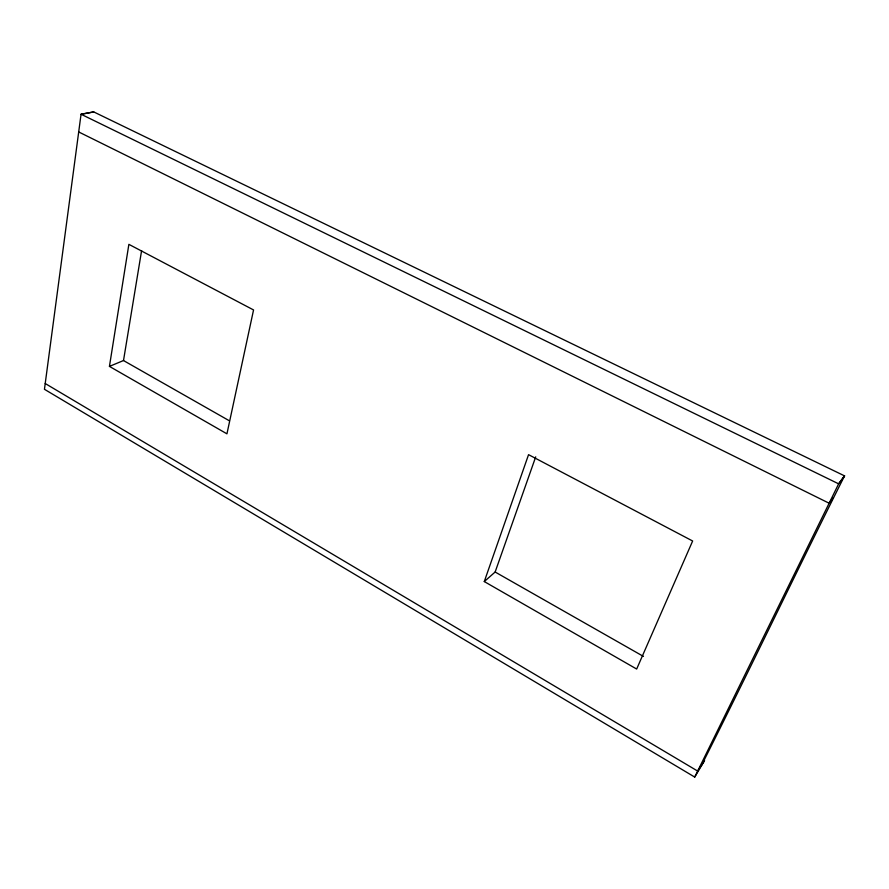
<?xml version="1.0" encoding="UTF-8"?>
<svg xmlns="http://www.w3.org/2000/svg" width="889" height="889" viewBox="0 0 889 889"><rect width="100%" height="100%" fill="white"/><g stroke="black" fill="none" stroke-linecap="round" stroke-linejoin="round"><path stroke-width="1.33" d="M109.436 366.39L128.872 244.342L253.554 309.95L226.939 433.832L109.436 366.39L123.504 360.545L229.306 420.753M123.504 360.545L141.607 250.598M484.283 581.562L528.555 454.657L692.642 541.001L636.668 669.039L484.283 581.562L495.14 572.016L535.711 456.846M45.217 383.515L697.665 771.074L704.566 760.551L694.72 777.075L44.45 389.293L81.055 114.248L93.767 111.925L844.55 475.882C796.255 572.005 750.105 668.828 701.854 764.684M694.72 777.075L838.649 483.849L844.55 475.882L838.649 483.849L81.055 114.248L93.767 111.925M832.826 498.151L829.137 503.23L78.699 131.95M495.14 572.016L643.458 656.415"/></g></svg>
